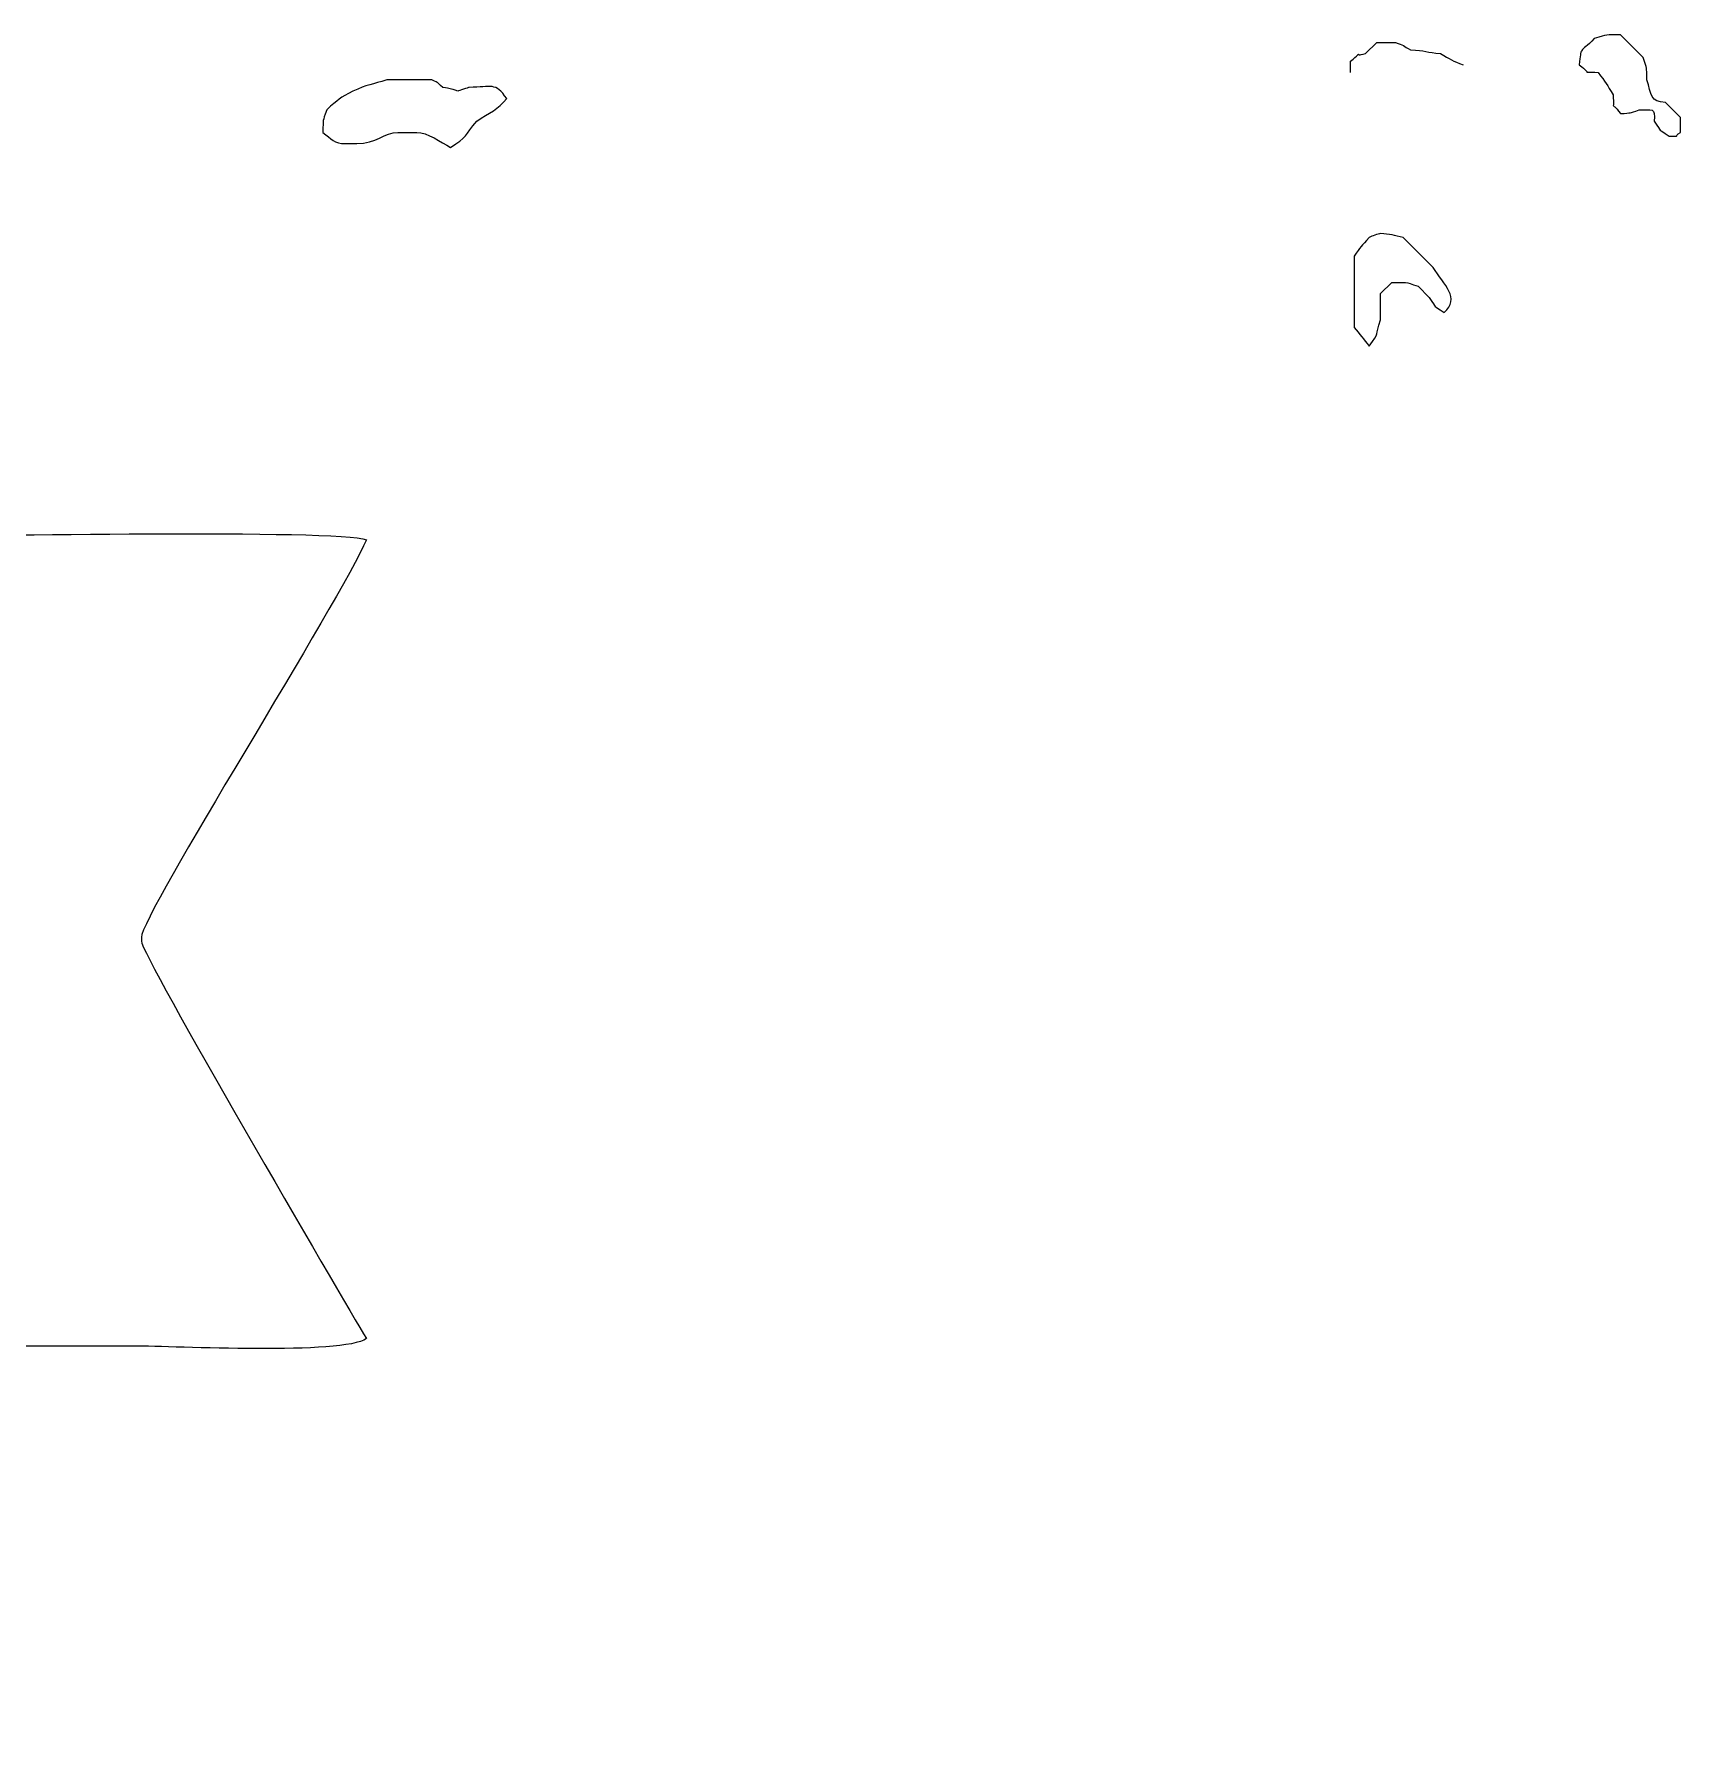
# Model space of a CAD drawing. Header units: millimetres. Extents: x -1760 to -1105, y 422 to 906.
# Drawn here: x -1346.8 to -1285.2, y 436.2 to 499.9 of the extents above; entities that cross this region are included whole.
import ezdxf

# ---------------------------------------------------------------- set-up
doc = ezdxf.new("R2010")
doc.units = ezdxf.units.MM
doc.header["$MEASUREMENT"] = 0
doc.layers.add('layer 1', color=7, linetype='Continuous')

msp = doc.modelspace()

# ---------------------------------------------------------------- linework, layer by layer
at = {"layer": 'layer 1', "color": 225, "lineweight": 0}
for points, knots in [([(-1286.8458, 497.073), (-1287.2568, 496.9369), (-1287.1035, 496.9672), (-1287.5459, 496.9332), (-1287.5459, 496.9332), (-1287.962, 497.5047), (-1287.7538, 496.9042), (-1287.8256, 497.6331), (-1287.8256, 497.6331), (-1288.0484, 498.0047), (-1288.1002, 498.1116), (-1288.3856, 498.473), (-1288.3856, 498.473), (-1289.1161, 498.5305), (-1288.5237, 498.3527), (-1289.0855, 498.7533), (-1289.0855, 498.7533), (-1289.0162, 499.4569), (-1289.0806, 499.1662), (-1288.5257, 499.7333), (-1288.5257, 499.7333), (-1288.0069, 499.9014), (-1288.1249, 499.8734), (-1287.5455, 499.8734), (-1287.5455, 499.8734), (-1287.5455, 499.8734), (-1286.7055, 499.0332), (-1286.7055, 499.0332), (-1286.7055, 499.0332), (-1286.5454, 498.5388), (-1286.5775, 498.7436), (-1286.5657, 498.1933), (-1286.5657, 498.1933), (-1286.3771, 497.6535), (-1286.4528, 497.3533), (-1285.8651, 497.3531), (-1285.8651, 497.3531), (-1285.8651, 497.3531), (-1285.3052, 496.7933), (-1285.3052, 496.7933), (-1285.3052, 496.7933), (-1285.3052, 496.7933), (-1285.305, 496.2334), (-1285.305, 496.2334), (-1285.305, 496.2334), (-1285.623, 496.0601), (-1285.2186, 496.0932), (-1285.725, 496.0932), (-1285.725, 496.0932), (-1286.2129, 496.4125), (-1285.9566, 496.1777), (-1286.285, 496.6534), (-1286.285, 496.6534), (-1286.2312, 497.1688), (-1286.3817, 497.0734), (-1286.8456, 497.0732), (-1286.8456, 497.0732), (-1286.8456, 497.0732), (-1286.8458, 497.073), (-1286.8458, 497.073)], [0, 0, 0, 0, 0.0625, 0.0625, 0.0625, 0.0625, 0.125, 0.125, 0.125, 0.125, 0.1875, 0.1875, 0.1875, 0.1875, 0.25, 0.25, 0.25, 0.25, 0.3125, 0.3125, 0.3125, 0.3125, 0.375, 0.375, 0.375, 0.375, 0.4375, 0.4375, 0.4375, 0.4375, 0.5, 0.5, 0.5, 0.5, 0.5625, 0.5625, 0.5625, 0.5625, 0.625, 0.625, 0.625, 0.625, 0.6875, 0.6875, 0.6875, 0.6875, 0.75, 0.75, 0.75, 0.75, 0.8125, 0.8125, 0.8125, 0.8125, 0.875, 0.875, 0.875, 0.875, 1, 1, 1, 1]), ([(-1297.6264, 498.473), (-1297.6264, 498.473), (-1297.6264, 498.893), (-1297.6264, 498.893), (-1297.6264, 498.893), (-1297.0505, 499.3484), (-1297.6093, 499.0258), (-1297.0666, 499.1731), (-1297.0666, 499.1731), (-1297.0666, 499.1731), (-1296.6464, 499.5933), (-1296.6464, 499.5933), (-1296.6464, 499.5933), (-1296.6464, 499.5933), (-1295.9465, 499.5931), (-1295.9465, 499.5931), (-1295.9465, 499.5931), (-1295.6431, 499.4839), (-1295.6512, 499.4694), (-1295.3865, 499.3132), (-1295.3865, 499.3132), (-1294.8331, 499.3015), (-1294.7827, 499.2128), (-1294.2664, 499.1733), (-1294.2664, 499.1733), (-1293.9152, 498.963), (-1293.8021, 498.9038), (-1293.4264, 498.7531)], [0, 0, 0, 0, 0.125, 0.125, 0.125, 0.125, 0.25, 0.25, 0.25, 0.25, 0.375, 0.375, 0.375, 0.375, 0.5, 0.5, 0.5, 0.5, 0.625, 0.625, 0.625, 0.625, 0.75, 0.75, 0.75, 0.75, 1, 1, 1, 1]), ([(-1330.2475, 496.6531), (-1330.682, 496.1177), (-1330.6111, 496.0505), (-1331.2277, 495.6731), (-1331.2277, 495.6731), (-1331.5863, 495.8648), (-1332.0816, 496.2331), (-1332.4877, 496.2331), (-1332.4877, 496.2331), (-1332.4877, 496.2331), (-1333.1876, 496.2329), (-1333.1876, 496.2329), (-1333.1876, 496.2329), (-1333.6809, 496.2331), (-1334.003, 495.8129), (-1334.7278, 495.8129), (-1334.7278, 495.8129), (-1334.7278, 495.8129), (-1335.1478, 495.8131), (-1335.1478, 495.8131), (-1335.1478, 495.8131), (-1335.5635, 495.8131), (-1335.6784, 495.9888), (-1335.9879, 496.2329), (-1335.9879, 496.2329), (-1335.9763, 496.7834), (-1336.0078, 496.5785), (-1335.8477, 497.0729), (-1335.8477, 497.0729), (-1335.4067, 497.4798), (-1335.3614, 497.5087), (-1334.8675, 497.773), (-1334.8675, 497.773), (-1334.3616, 498.0083), (-1334.1157, 498.0282), (-1333.6074, 498.1929), (-1333.6074, 498.1929), (-1333.6074, 498.1929), (-1331.9273, 498.1928), (-1331.9273, 498.1928), (-1331.9273, 498.1928), (-1331.5847, 498.0368), (-1331.7911, 498.1372), (-1331.5073, 497.9128), (-1331.5073, 497.9128), (-1331.2066, 497.8497), (-1331.2665, 497.8786), (-1330.9475, 497.773), (-1330.9475, 497.773), (-1330.9392, 497.7763), (-1330.5508, 497.9044), (-1330.5275, 497.9128), (-1330.5275, 497.9128), (-1329.6817, 497.913), (-1329.5566, 498.1254), (-1329.1273, 497.4928), (-1329.1273, 497.4928), (-1329.4342, 497.097), (-1329.7724, 496.9633), (-1330.2474, 496.6529), (-1330.2474, 496.6529), (-1330.2474, 496.6529), (-1330.2475, 496.6531), (-1330.2475, 496.6531)], [0, 0, 0, 0, 0.0588235, 0.0588235, 0.0588235, 0.0588235, 0.1176471, 0.1176471, 0.1176471, 0.1176471, 0.1764706, 0.1764706, 0.1764706, 0.1764706, 0.2352941, 0.2352941, 0.2352941, 0.2352941, 0.2941176, 0.2941176, 0.2941176, 0.2941176, 0.3529412, 0.3529412, 0.3529412, 0.3529412, 0.4117647, 0.4117647, 0.4117647, 0.4117647, 0.4705882, 0.4705882, 0.4705882, 0.4705882, 0.5294118, 0.5294118, 0.5294118, 0.5294118, 0.5882353, 0.5882353, 0.5882353, 0.5882353, 0.6470588, 0.6470588, 0.6470588, 0.6470588, 0.7058824, 0.7058824, 0.7058824, 0.7058824, 0.7647059, 0.7647059, 0.7647059, 0.7647059, 0.8235294, 0.8235294, 0.8235294, 0.8235294, 0.8823529, 0.8823529, 0.8823529, 0.8823529, 1, 1, 1, 1]), ([(-1334.3643, 481.0232), (-1335.4074, 481.428), (-1349.2385, 481.1631), (-1351.5852, 481.1632), (-1351.5852, 481.1632), (-1353.3559, 483.4069), (-1359.1947, 495.1065), (-1360.4054, 495.8641), (-1360.4054, 495.8641), (-1361.0919, 495.409), (-1364.1433, 489.7732), (-1364.8384, 488.5835), (-1364.8384, 488.5835), (-1365.8318, 486.8835), (-1368.0974, 482.3858), (-1369.2259, 481.1632), (-1369.2259, 481.1632), (-1371.5422, 481.1632), (-1385.1316, 481.4253), (-1386.167, 481.0232), (-1386.167, 481.0232), (-1386.167, 481.0232), (-1386.1672, 480.6032), (-1386.1672, 480.6032), (-1386.1672, 480.6032), (-1383.6004, 475.8058), (-1380.5761, 470.7338), (-1377.7664, 466.0426), (-1377.7664, 466.0426), (-1378.9988, 464.4807), (-1381.0581, 460.5442), (-1382.1447, 458.6223), (-1382.1447, 458.6223), (-1382.8919, 457.3001), (-1386.143, 452.161), (-1386.167, 451.0618), (-1386.167, 451.0618), (-1385.1278, 450.6584), (-1371.4175, 450.9219), (-1369.086, 450.9217), (-1369.086, 450.9217), (-1367.6675, 448.753), (-1361.393, 436.9262), (-1360.2656, 436.2211), (-1360.2656, 436.2211), (-1358.9606, 437.8743), (-1357.1396, 441.5042), (-1355.9726, 443.5013), (-1355.9726, 443.5013), (-1354.9845, 445.1923), (-1352.6999, 449.7142), (-1351.5852, 450.9216), (-1351.5852, 450.9216), (-1348.7383, 450.9217), (-1345.8914, 450.9216), (-1343.0447, 450.9217), (-1343.0447, 450.9217), (-1341.5141, 450.9217), (-1335.2372, 450.5799), (-1334.3644, 451.2017), (-1334.3644, 451.2017), (-1335.2755, 452.723), (-1342.7649, 465.5259), (-1342.7649, 466.0424), (-1342.7649, 466.0424), (-1342.7649, 466.0424), (-1342.7649, 466.1824), (-1342.7649, 466.1824), (-1342.7649, 466.1824), (-1342.7649, 467.0256), (-1335.2797, 478.858), (-1334.3643, 481.0234), (-1334.3643, 481.0234), (-1334.3643, 481.0234), (-1334.3643, 481.0232), (-1334.3643, 481.0232)], [0, 0, 0, 0, 0.05, 0.05, 0.05, 0.05, 0.1, 0.1, 0.1, 0.1, 0.15, 0.15, 0.15, 0.15, 0.2, 0.2, 0.2, 0.2, 0.25, 0.25, 0.25, 0.25, 0.3, 0.3, 0.3, 0.3, 0.35, 0.35, 0.35, 0.35, 0.4, 0.4, 0.4, 0.4, 0.45, 0.45, 0.45, 0.45, 0.5, 0.5, 0.5, 0.5, 0.55, 0.55, 0.55, 0.55, 0.6, 0.6, 0.6, 0.6, 0.65, 0.65, 0.65, 0.65, 0.7, 0.7, 0.7, 0.7, 0.75, 0.75, 0.75, 0.75, 0.8, 0.8, 0.8, 0.8, 0.85, 0.85, 0.85, 0.85, 0.9, 0.9, 0.9, 0.9, 1, 1, 1, 1]), ([(-1297.4867, 488.9527), (-1297.4867, 488.9527), (-1297.4867, 491.613), (-1297.4867, 491.613), (-1297.4867, 491.613), (-1297.2586, 491.9539), (-1297.2294, 491.9848), (-1296.9269, 492.3127), (-1296.9269, 492.3127), (-1296.8358, 492.3543), (-1296.5933, 492.4529), (-1296.5071, 492.4527), (-1296.5071, 492.4527), (-1296.1712, 492.4527), (-1295.977, 492.3716), (-1295.6669, 492.3127), (-1295.6669, 492.3127), (-1295.6669, 492.3127), (-1294.5467, 491.1928), (-1294.5467, 491.1928), (-1294.5467, 491.1928), (-1294.1248, 490.5474), (-1293.5219, 490.032), (-1294.1267, 489.5125), (-1294.1267, 489.5125), (-1294.6146, 489.8316), (-1294.3581, 489.597), (-1294.6867, 490.0726), (-1294.6867, 490.0726), (-1294.6867, 490.0726), (-1295.1067, 490.4925), (-1295.1067, 490.4925), (-1295.1067, 490.4925), (-1295.6256, 490.6606), (-1295.5075, 490.6326), (-1296.0869, 490.6326), (-1296.0869, 490.6326), (-1296.0869, 490.6326), (-1296.5069, 490.2126), (-1296.5069, 490.2126), (-1296.5069, 490.2126), (-1296.5069, 490.2126), (-1296.5069, 489.2324), (-1296.5069, 489.2324), (-1296.5069, 489.2324), (-1296.7141, 488.5936), (-1296.5286, 488.8112), (-1296.9269, 488.2522), (-1296.9269, 488.2522), (-1297.1392, 488.5154), (-1297.2745, 488.689), (-1297.4867, 488.9523), (-1297.4867, 488.9523), (-1297.4867, 488.9523), (-1297.4867, 488.9527), (-1297.4867, 488.9527)], [0, 0, 0, 0, 0.0666667, 0.0666667, 0.0666667, 0.0666667, 0.1333333, 0.1333333, 0.1333333, 0.1333333, 0.2, 0.2, 0.2, 0.2, 0.2666667, 0.2666667, 0.2666667, 0.2666667, 0.3333333, 0.3333333, 0.3333333, 0.3333333, 0.4, 0.4, 0.4, 0.4, 0.4666667, 0.4666667, 0.4666667, 0.4666667, 0.5333333, 0.5333333, 0.5333333, 0.5333333, 0.6, 0.6, 0.6, 0.6, 0.6666667, 0.6666667, 0.6666667, 0.6666667, 0.7333333, 0.7333333, 0.7333333, 0.7333333, 0.8, 0.8, 0.8, 0.8, 0.8666667, 0.8666667, 0.8666667, 0.8666667, 1, 1, 1, 1])]:
    msp.add_open_spline(points, degree=3, knots=knots, dxfattribs=at)

doc.saveas('drawing.dxf')
